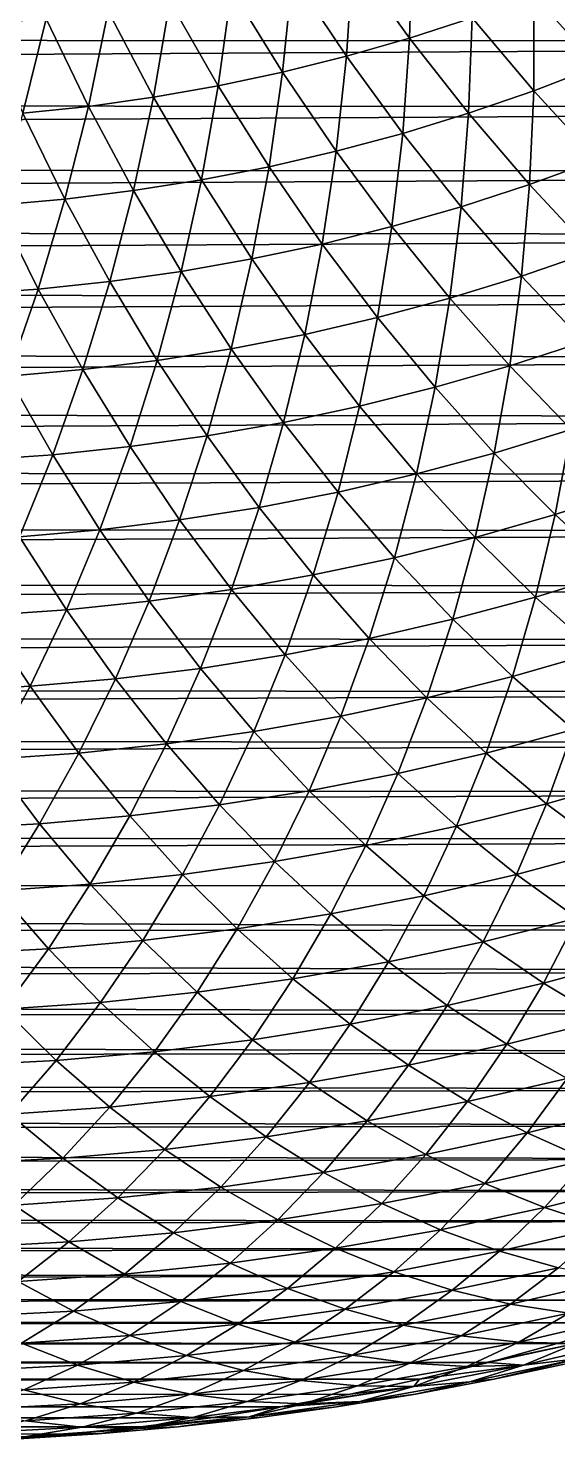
# Model space of a CAD drawing. Header units: millimetres. Extents: x -3250 to 5350, y -3250 to 3250.
# Drawn here: x 4592.3 to 4724.5, y -799 to -447.2 of the extents above; entities that cross this region are included whole.
import ezdxf

# ---------------------------------------------------------------- set-up
doc = ezdxf.new("R2010")
doc.units = ezdxf.units.MM
doc.header["$MEASUREMENT"] = 0
doc.layers.add('MESH_3D', color=2, linetype='CONTINUOUS')

msp = doc.modelspace()

# ---------------------------------------------------------------- linework, layer by layer
at = {"layer": 'MESH_3D'}
for points in [[(4688.24, -425.46, 26163.23), (4673.31, -430.02, 26163.23), (4687.48, -449.68, 26147.21)], [(4688.24, -425.46, 26163.23), (4687.48, -449.68, 26147.21), (4703.09, -444.61, 26147.21)], [(2584.7, -449.04, 889.38), (2594.37, -432.46, 884.24), (5143.47, -434.04, 5684.72)], [(4673.31, -430.02, 26163.23), (4658.22, -434.07, 26163.23), (4671.7, -454.21, 26147.21)], [(4673.31, -430.02, 26163.23), (4671.7, -454.21, 26147.21), (4687.48, -449.68, 26147.21)], [(2584.7, -449.04, 889.38), (5143.47, -434.04, 5684.72), (5133.73, -450.66, 5689.89)], [(4658.22, -434.07, 26163.23), (4643.01, -437.58, 26163.23), (4655.78, -458.18, 26147.21)], [(4658.22, -434.07, 26163.23), (4655.78, -458.18, 26147.21), (4671.7, -454.21, 26147.21)], [(4733.73, -432.85, 26147.21), (4718.51, -439, 26147.21), (4734.5, -456.67, 26130.41)], [(4643.01, -437.58, 26163.23), (4627.68, -440.56, 26163.23), (4639.72, -461.59, 26147.21)], [(4643.01, -437.58, 26163.23), (4639.72, -461.59, 26147.21), (4655.78, -458.18, 26147.21)], [(4718.51, -439, 26147.21), (4703.09, -444.61, 26147.21), (4718.45, -462.83, 26130.41)], [(4718.51, -439, 26147.21), (4718.45, -462.83, 26130.41), (4734.5, -456.67, 26130.41)], [(4612.26, -443, 26163.23), (4596.76, -444.9, 26163.23), (4607.31, -466.72, 26147.21)], [(4612.26, -443, 26163.23), (4607.31, -466.72, 26147.21), (4623.56, -464.44, 26147.21)], [(4627.68, -440.56, 26163.23), (4612.26, -443, 26163.23), (4623.56, -464.44, 26147.21)], [(4627.68, -440.56, 26163.23), (4623.56, -464.44, 26147.21), (4639.72, -461.59, 26147.21)], [(4596.76, -444.9, 26163.23), (4581.21, -446.26, 26163.23), (4590.98, -468.44, 26147.21)], [(4596.76, -444.9, 26163.23), (4590.98, -468.44, 26147.21), (4607.31, -466.72, 26147.21)], [(4703.09, -444.61, 26147.21), (4687.48, -449.68, 26147.21), (4702.2, -468.42, 26130.41)], [(4703.09, -444.61, 26147.21), (4702.2, -468.42, 26130.41), (4718.45, -462.83, 26130.41)], [(2574.68, -465.34, 894.7), (2584.7, -449.04, 889.38), (5133.73, -450.66, 5689.89)], [(4687.48, -449.68, 26147.21), (4671.7, -454.21, 26147.21), (4685.76, -473.45, 26130.41)], [(4687.48, -449.68, 26147.21), (4685.76, -473.45, 26130.41), (4702.2, -468.42, 26130.41)], [(2574.68, -465.34, 894.7), (5133.73, -450.66, 5689.89), (5123.63, -466.99, 5695.26)], [(4671.7, -454.21, 26147.21), (4655.78, -458.18, 26147.21), (4669.15, -477.9, 26130.41)], [(4671.7, -454.21, 26147.21), (4669.15, -477.9, 26130.41), (4685.76, -473.45, 26130.41)], [(4734.5, -456.67, 26130.41), (4718.45, -462.83, 26130.41), (4734.28, -480.08, 26112.84)], [(4655.78, -458.18, 26147.21), (4639.72, -461.59, 26147.21), (4652.4, -481.77, 26130.41)], [(4655.78, -458.18, 26147.21), (4652.4, -481.77, 26130.41), (4669.15, -477.9, 26130.41)], [(4639.72, -461.59, 26147.21), (4623.56, -464.44, 26147.21), (4635.53, -485.05, 26130.41)], [(4639.72, -461.59, 26147.21), (4635.53, -485.05, 26130.41), (4652.4, -481.77, 26130.41)], [(4718.45, -462.83, 26130.41), (4702.2, -468.42, 26130.41), (4717.42, -486.21, 26112.84)], [(4718.45, -462.83, 26130.41), (4717.42, -486.21, 26112.84), (4734.28, -480.08, 26112.84)], [(2564.3, -481.35, 900.22), (2574.68, -465.34, 894.7), (5123.63, -466.99, 5695.26)], [(2564.3, -481.35, 900.22), (5123.63, -466.99, 5695.26), (5113.17, -483.04, 5700.82)], [(4607.31, -466.72, 26147.21), (4590.98, -468.44, 26147.21), (4601.48, -489.83, 26130.41)], [(4607.31, -466.72, 26147.21), (4601.48, -489.83, 26130.41), (4618.55, -487.74, 26130.41)], [(4623.56, -464.44, 26147.21), (4607.31, -466.72, 26147.21), (4618.55, -487.74, 26130.41)], [(4623.56, -464.44, 26147.21), (4618.55, -487.74, 26130.41), (4635.53, -485.05, 26130.41)], [(4590.98, -468.44, 26147.21), (4584.36, -491.33, 26130.41), (4601.48, -489.83, 26130.41)], [(4702.2, -468.42, 26130.41), (4685.76, -473.45, 26130.41), (4700.35, -491.76, 26112.84)], [(4702.2, -468.42, 26130.41), (4700.35, -491.76, 26112.84), (4717.42, -486.21, 26112.84)], [(4685.76, -473.45, 26130.41), (4669.15, -477.9, 26130.41), (4683.09, -496.71, 26112.84)], [(4685.76, -473.45, 26130.41), (4683.09, -496.71, 26112.84), (4700.35, -491.76, 26112.84)], [(4669.15, -477.9, 26130.41), (4652.4, -481.77, 26130.41), (4665.68, -501.05, 26112.84)], [(4669.15, -477.9, 26130.41), (4665.68, -501.05, 26112.84), (4683.09, -496.71, 26112.84)], [(2553.57, -497.07, 905.92), (2564.3, -481.35, 900.22), (5113.17, -483.04, 5700.82)], [(4652.4, -481.77, 26130.41), (4635.53, -485.05, 26130.41), (4648.12, -504.78, 26112.84)], [(4652.4, -481.77, 26130.41), (4648.12, -504.78, 26112.84), (4665.68, -501.05, 26112.84)], [(4734.28, -480.08, 26112.84), (4717.42, -486.21, 26112.84), (4733.08, -503.02, 26094.52)], [(2553.57, -497.07, 905.92), (5113.17, -483.04, 5700.82), (5102.36, -498.79, 5706.56)], [(4635.53, -485.05, 26130.41), (4618.55, -487.74, 26130.41), (4630.44, -507.9, 26112.84)], [(4635.53, -485.05, 26130.41), (4630.44, -507.9, 26112.84), (4648.12, -504.78, 26112.84)], [(4618.55, -487.74, 26130.41), (4601.48, -489.83, 26130.41), (4612.67, -510.4, 26112.84)], [(4618.55, -487.74, 26130.41), (4612.67, -510.4, 26112.84), (4630.44, -507.9, 26112.84)], [(4717.42, -486.21, 26112.84), (4700.35, -491.76, 26112.84), (4715.42, -509.1, 26094.52)], [(4717.42, -486.21, 26112.84), (4715.42, -509.1, 26094.52), (4733.08, -503.02, 26094.52)], [(4584.36, -491.33, 26130.41), (4576.91, -513.53, 26112.84), (4594.82, -512.27, 26112.84)], [(4601.48, -489.83, 26130.41), (4584.36, -491.33, 26130.41), (4594.82, -512.27, 26112.84)], [(4601.48, -489.83, 26130.41), (4594.82, -512.27, 26112.84), (4612.67, -510.4, 26112.84)], [(4700.35, -491.76, 26112.84), (4683.09, -496.71, 26112.84), (4697.55, -514.57, 26094.52)], [(4700.35, -491.76, 26112.84), (4697.55, -514.57, 26094.52), (4715.42, -509.1, 26094.52)], [(2542.5, -512.48, 911.8), (2553.57, -497.07, 905.92), (5102.36, -498.79, 5706.56)], [(2542.5, -512.48, 911.8), (5102.36, -498.79, 5706.56), (5091.2, -514.23, 5712.48)], [(4683.09, -496.71, 26112.84), (4665.68, -501.05, 26112.84), (4679.5, -519.4, 26094.52)], [(4683.09, -496.71, 26112.84), (4679.5, -519.4, 26094.52), (4697.55, -514.57, 26094.52)], [(4665.68, -501.05, 26112.84), (4648.12, -504.78, 26112.84), (4661.3, -523.61, 26094.52)], [(4665.68, -501.05, 26112.84), (4661.3, -523.61, 26094.52), (4679.5, -519.4, 26094.52)], [(4733.08, -503.02, 26094.52), (4715.42, -509.1, 26094.52), (4730.93, -525.45, 26075.47)], [(4648.12, -504.78, 26112.84), (4630.44, -507.9, 26112.84), (4642.95, -527.17, 26094.52)], [(4648.12, -504.78, 26112.84), (4642.95, -527.17, 26094.52), (4661.3, -523.61, 26094.52)], [(4630.44, -507.9, 26112.84), (4612.67, -510.4, 26112.84), (4624.5, -530.09, 26094.52)], [(4630.44, -507.9, 26112.84), (4624.5, -530.09, 26094.52), (4642.95, -527.17, 26094.52)], [(4715.42, -509.1, 26094.52), (4697.55, -514.57, 26094.52), (4712.48, -531.44, 26075.47)], [(4715.42, -509.1, 26094.52), (4712.48, -531.44, 26075.47), (4730.93, -525.45, 26075.47)], [(2531.09, -527.57, 917.86), (2542.5, -512.48, 911.8), (5091.2, -514.23, 5712.48)], [(4594.82, -512.27, 26112.84), (4576.91, -513.53, 26112.84), (4587.34, -534, 26094.52)], [(4594.82, -512.27, 26112.84), (4587.34, -534, 26094.52), (4605.95, -532.37, 26094.52)], [(4612.67, -510.4, 26112.84), (4594.82, -512.27, 26112.84), (4605.95, -532.37, 26094.52)], [(4612.67, -510.4, 26112.84), (4605.95, -532.37, 26094.52), (4624.5, -530.09, 26094.52)], [(2531.09, -527.57, 917.86), (5091.2, -514.23, 5712.48), (5079.71, -529.35, 5718.59)], [(4697.55, -514.57, 26094.52), (4679.5, -519.4, 26094.52), (4693.83, -536.79, 26075.47)], [(4697.55, -514.57, 26094.52), (4693.83, -536.79, 26075.47), (4712.48, -531.44, 26075.47)], [(4679.5, -519.4, 26094.52), (4661.3, -523.61, 26094.52), (4675.01, -541.48, 26075.47)], [(4679.5, -519.4, 26094.52), (4675.01, -541.48, 26075.47), (4693.83, -536.79, 26075.47)], [(4661.3, -523.61, 26094.52), (4642.95, -527.17, 26094.52), (4656.04, -545.52, 26075.47)], [(4661.3, -523.61, 26094.52), (4656.04, -545.52, 26075.47), (4675.01, -541.48, 26075.47)], [(2519.36, -542.34, 924.09), (2531.09, -527.57, 917.86), (5079.71, -529.35, 5718.59)], [(4642.95, -527.17, 26094.52), (4624.5, -530.09, 26094.52), (4636.93, -548.88, 26075.47)], [(4642.95, -527.17, 26094.52), (4636.93, -548.88, 26075.47), (4656.04, -545.52, 26075.47)], [(4730.93, -525.45, 26075.47), (4712.48, -531.44, 26075.47), (4727.83, -547.31, 26055.73)], [(2519.36, -542.34, 924.09), (5079.71, -529.35, 5718.59), (5067.9, -544.14, 5724.87)], [(4624.5, -530.09, 26094.52), (4605.95, -532.37, 26094.52), (4617.73, -551.58, 26075.47)], [(4624.5, -530.09, 26094.52), (4617.73, -551.58, 26075.47), (4636.93, -548.88, 26075.47)], [(4587.34, -534, 26094.52), (4579.08, -554.97, 26075.47), (4598.43, -553.61, 26075.47)], [(4605.95, -532.37, 26094.52), (4587.34, -534, 26094.52), (4598.43, -553.61, 26075.47)], [(4605.95, -532.37, 26094.52), (4598.43, -553.61, 26075.47), (4617.73, -551.58, 26075.47)], [(4712.48, -531.44, 26075.47), (4693.83, -536.79, 26075.47), (4708.62, -553.18, 26055.73)], [(4712.48, -531.44, 26075.47), (4708.62, -553.18, 26055.73), (4727.83, -547.31, 26055.73)], [(4693.83, -536.79, 26075.47), (4675.01, -541.48, 26075.47), (4689.22, -558.38, 26055.73)], [(4693.83, -536.79, 26075.47), (4689.22, -558.38, 26055.73), (4708.62, -553.18, 26055.73)], [(4675.01, -541.48, 26075.47), (4656.04, -545.52, 26075.47), (4669.65, -562.9, 26055.73)], [(4675.01, -541.48, 26075.47), (4669.65, -562.9, 26055.73), (4689.22, -558.38, 26055.73)], [(2507.31, -556.78, 930.49), (2519.36, -542.34, 924.09), (5067.9, -544.14, 5724.87)], [(2507.31, -556.78, 930.49), (5067.9, -544.14, 5724.87), (5055.75, -558.59, 5731.32)], [(4656.04, -545.52, 26075.47), (4636.93, -548.88, 26075.47), (4649.93, -566.73, 26055.73)], [(4656.04, -545.52, 26075.47), (4649.93, -566.73, 26055.73), (4669.65, -562.9, 26055.73)], [(4727.83, -547.31, 26055.73), (4708.62, -553.18, 26055.73), (4723.82, -568.54, 26035.3)], [(4727.83, -547.31, 26055.73), (4723.82, -568.54, 26035.3), (4743.56, -562.13, 26035.3)], [(4617.73, -551.58, 26075.47), (4598.43, -553.61, 26075.47), (4610.15, -572.32, 26055.73)], [(4617.73, -551.58, 26075.47), (4610.15, -572.32, 26055.73), (4630.09, -569.87, 26055.73)], [(4636.93, -548.88, 26075.47), (4617.73, -551.58, 26075.47), (4630.09, -569.87, 26055.73)], [(4636.93, -548.88, 26075.47), (4630.09, -569.87, 26055.73), (4649.93, -566.73, 26055.73)], [(4598.43, -553.61, 26075.47), (4579.08, -554.97, 26075.47), (4590.14, -574.07, 26055.73)], [(4598.43, -553.61, 26075.47), (4590.14, -574.07, 26055.73), (4610.15, -572.32, 26055.73)], [(4708.62, -553.18, 26055.73), (4689.22, -558.38, 26055.73), (4703.87, -574.26, 26035.3)], [(4708.62, -553.18, 26055.73), (4703.87, -574.26, 26035.3), (4723.82, -568.54, 26035.3)], [(2494.95, -570.87, 937.06), (2507.31, -556.78, 930.49), (5055.75, -558.59, 5731.32)], [(2494.95, -570.87, 937.06), (5055.75, -558.59, 5731.32), (5043.3, -572.69, 5737.93)], [(4689.22, -558.38, 26055.73), (4669.65, -562.9, 26055.73), (4683.74, -579.28, 26035.3)], [(4689.22, -558.38, 26055.73), (4683.74, -579.28, 26035.3), (4703.87, -574.26, 26035.3)], [(4743.56, -562.13, 26035.3), (4723.82, -568.54, 26035.3), (4739.38, -582.84, 26014.23)], [(4669.65, -562.9, 26055.73), (4649.93, -566.73, 26055.73), (4663.44, -583.59, 26035.3)], [(4669.65, -562.9, 26055.73), (4663.44, -583.59, 26035.3), (4683.74, -579.28, 26035.3)], [(4630.09, -569.87, 26055.73), (4610.15, -572.32, 26055.73), (4622.45, -590.08, 26035.3)], [(4630.09, -569.87, 26055.73), (4622.45, -590.08, 26035.3), (4643, -587.2, 26035.3)], [(4649.93, -566.73, 26055.73), (4630.09, -569.87, 26055.73), (4643, -587.2, 26035.3)], [(4649.93, -566.73, 26055.73), (4643, -587.2, 26035.3), (4663.44, -583.59, 26035.3)], [(4723.82, -568.54, 26035.3), (4703.87, -574.26, 26035.3), (4718.92, -589.1, 26014.23)], [(4723.82, -568.54, 26035.3), (4718.92, -589.1, 26014.23), (4739.38, -582.84, 26014.23)], [(2482.28, -584.61, 943.79), (2494.95, -570.87, 937.06), (5043.3, -572.69, 5737.93)], [(2482.28, -584.61, 943.79), (5043.3, -572.69, 5737.93), (5030.54, -586.44, 5744.71)], [(4610.15, -572.32, 26055.73), (4590.14, -574.07, 26055.73), (4601.82, -592.25, 26035.3)], [(4610.15, -572.32, 26055.73), (4601.82, -592.25, 26035.3), (4622.45, -590.08, 26035.3)], [(4590.14, -574.07, 26055.73), (4581.11, -593.7, 26035.3), (4601.82, -592.25, 26035.3)], [(4703.87, -574.26, 26035.3), (4683.74, -579.28, 26035.3), (4698.26, -594.63, 26014.23)], [(4703.87, -574.26, 26035.3), (4698.26, -594.63, 26014.23), (4718.92, -589.1, 26014.23)], [(4683.74, -579.28, 26035.3), (4663.44, -583.59, 26035.3), (4677.42, -599.44, 26014.23)], [(4683.74, -579.28, 26035.3), (4677.42, -599.44, 26014.23), (4698.26, -594.63, 26014.23)], [(4663.44, -583.59, 26035.3), (4643, -587.2, 26035.3), (4656.42, -603.53, 26014.23)], [(4663.44, -583.59, 26035.3), (4656.42, -603.53, 26014.23), (4677.42, -599.44, 26014.23)], [(4739.38, -582.84, 26014.23), (4718.92, -589.1, 26014.23), (4734.31, -602.86, 25992.53)], [(2469.31, -597.99, 950.68), (2482.28, -584.61, 943.79), (5030.54, -586.44, 5744.71)], [(2469.31, -597.99, 950.68), (5030.54, -586.44, 5744.71), (5017.48, -599.82, 5751.65)], [(4643, -587.2, 26035.3), (4622.45, -590.08, 26035.3), (4635.29, -606.87, 26014.23)], [(4643, -587.2, 26035.3), (4635.29, -606.87, 26014.23), (4656.42, -603.53, 26014.23)], [(4622.45, -590.08, 26035.3), (4601.82, -592.25, 26035.3), (4614.06, -609.48, 26014.23)], [(4622.45, -590.08, 26035.3), (4614.06, -609.48, 26014.23), (4635.29, -606.87, 26014.23)], [(4718.92, -589.1, 26014.23), (4698.26, -594.63, 26014.23), (4713.16, -608.93, 25992.53)], [(4718.92, -589.1, 26014.23), (4713.16, -608.93, 25992.53), (4734.31, -602.86, 25992.53)], [(4581.11, -593.7, 26035.3), (4571.39, -612.46, 26014.23), (4592.75, -611.34, 26014.23)], [(4601.82, -592.25, 26035.3), (4581.11, -593.7, 26035.3), (4592.75, -611.34, 26014.23)], [(4601.82, -592.25, 26035.3), (4592.75, -611.34, 26014.23), (4614.06, -609.48, 26014.23)], [(2456.05, -611, 957.72), (2469.31, -597.99, 950.68), (5017.48, -599.82, 5751.65)], [(4698.26, -594.63, 26014.23), (4677.42, -599.44, 26014.23), (4691.81, -614.25, 25992.53)], [(4698.26, -594.63, 26014.23), (4691.81, -614.25, 25992.53), (4713.16, -608.93, 25992.53)], [(2456.05, -611, 957.72), (5017.48, -599.82, 5751.65), (5004.12, -612.84, 5758.75)], [(4677.42, -599.44, 26014.23), (4656.42, -603.53, 26014.23), (4670.29, -618.83, 25992.53)], [(4677.42, -599.44, 26014.23), (4670.29, -618.83, 25992.53), (4691.81, -614.25, 25992.53)], [(4656.42, -603.53, 26014.23), (4635.29, -606.87, 26014.23), (4648.62, -622.65, 25992.53)], [(4656.42, -603.53, 26014.23), (4648.62, -622.65, 25992.53), (4670.29, -618.83, 25992.53)], [(4734.31, -602.86, 25992.53), (4713.16, -608.93, 25992.53), (4728.4, -622.14, 25970.23)], [(4635.29, -606.87, 26014.23), (4614.06, -609.48, 26014.23), (4626.83, -625.71, 25992.53)], [(4635.29, -606.87, 26014.23), (4626.83, -625.71, 25992.53), (4648.62, -622.65, 25992.53)], [(2442.52, -623.63, 964.91), (2456.05, -611, 957.72), (5004.12, -612.84, 5758.75)], [(4592.75, -611.34, 26014.23), (4571.39, -612.46, 26014.23), (4582.99, -629.54, 25992.53)], [(4592.75, -611.34, 26014.23), (4582.99, -629.54, 25992.53), (4604.94, -628.01, 25992.53)], [(4614.06, -609.48, 26014.23), (4592.75, -611.34, 26014.23), (4604.94, -628.01, 25992.53)], [(4614.06, -609.48, 26014.23), (4604.94, -628.01, 25992.53), (4626.83, -625.71, 25992.53)], [(4713.16, -608.93, 25992.53), (4691.81, -614.25, 25992.53), (4706.58, -627.99, 25970.23)], [(4713.16, -608.93, 25992.53), (4706.58, -627.99, 25970.23), (4728.4, -622.14, 25970.23)], [(2442.52, -623.63, 964.91), (5004.12, -612.84, 5758.75), (4990.49, -625.47, 5765.99)], [(4691.81, -614.25, 25992.53), (4670.29, -618.83, 25992.53), (4684.56, -633.07, 25970.23)], [(4691.81, -614.25, 25992.53), (4684.56, -633.07, 25970.23), (4706.58, -627.99, 25970.23)], [(4670.29, -618.83, 25992.53), (4648.62, -622.65, 25992.53), (4662.39, -637.38, 25970.23)], [(4670.29, -618.83, 25992.53), (4662.39, -637.38, 25970.23), (4684.56, -633.07, 25970.23)], [(4728.4, -622.14, 25970.23), (4706.58, -627.99, 25970.23), (4721.66, -640.63, 25947.35)], [(4728.4, -622.14, 25970.23), (4721.66, -640.63, 25947.35), (4743.91, -634.25, 25947.35)], [(2428.7, -635.88, 972.25), (2442.52, -623.63, 964.91), (4990.49, -625.47, 5765.99)], [(2428.7, -635.88, 972.25), (4990.49, -625.47, 5765.99), (4976.58, -637.71, 5773.38)], [(4626.83, -625.71, 25992.53), (4604.94, -628.01, 25992.53), (4617.65, -643.67, 25970.23)], [(4626.83, -625.71, 25992.53), (4617.65, -643.67, 25970.23), (4640.07, -640.91, 25970.23)], [(4648.62, -622.65, 25992.53), (4626.83, -625.71, 25992.53), (4640.07, -640.91, 25970.23)], [(4648.62, -622.65, 25992.53), (4640.07, -640.91, 25970.23), (4662.39, -637.38, 25970.23)], [(4582.99, -629.54, 25992.53), (4572.59, -646.82, 25970.23), (4595.15, -645.64, 25970.23)], [(4604.94, -628.01, 25992.53), (4582.99, -629.54, 25992.53), (4595.15, -645.64, 25970.23)], [(4604.94, -628.01, 25992.53), (4595.15, -645.64, 25970.23), (4617.65, -643.67, 25970.23)], [(4706.58, -627.99, 25970.23), (4684.56, -633.07, 25970.23), (4699.19, -646.23, 25947.35)], [(4706.58, -627.99, 25970.23), (4699.19, -646.23, 25947.35), (4721.66, -640.63, 25947.35)], [(4684.56, -633.07, 25970.23), (4662.39, -637.38, 25970.23), (4676.55, -651.04, 25947.35)], [(4684.56, -633.07, 25970.23), (4676.55, -651.04, 25947.35), (4699.19, -646.23, 25947.35)], [(2414.63, -647.74, 979.73), (2428.7, -635.88, 972.25), (4976.58, -637.71, 5773.38)], [(4743.91, -634.25, 25947.35), (4721.66, -640.63, 25947.35), (4737, -652.16, 25923.94)], [(2414.63, -647.74, 979.73), (4976.58, -637.71, 5773.38), (4962.41, -649.55, 5780.91)], [(4662.39, -637.38, 25970.23), (4640.07, -640.91, 25970.23), (4653.75, -655.06, 25947.35)], [(4662.39, -637.38, 25970.23), (4653.75, -655.06, 25947.35), (4676.55, -651.04, 25947.35)], [(4617.65, -643.67, 25970.23), (4595.15, -645.64, 25970.23), (4607.8, -660.71, 25947.35)], [(4617.65, -643.67, 25970.23), (4607.8, -660.71, 25947.35), (4630.83, -658.29, 25947.35)], [(4640.07, -640.91, 25970.23), (4617.65, -643.67, 25970.23), (4630.83, -658.29, 25947.35)], [(4640.07, -640.91, 25970.23), (4630.83, -658.29, 25947.35), (4653.75, -655.06, 25947.35)], [(4721.66, -640.63, 25947.35), (4699.19, -646.23, 25947.35), (4714.13, -658.29, 25923.94)], [(4721.66, -640.63, 25947.35), (4714.13, -658.29, 25923.94), (4737, -652.16, 25923.94)], [(4595.15, -645.64, 25970.23), (4572.59, -646.82, 25970.23), (4584.71, -662.32, 25947.35)], [(4595.15, -645.64, 25970.23), (4584.71, -662.32, 25947.35), (4607.8, -660.71, 25947.35)], [(4699.19, -646.23, 25947.35), (4676.55, -651.04, 25947.35), (4691.06, -663.61, 25923.94)], [(4699.19, -646.23, 25947.35), (4691.06, -663.61, 25923.94), (4714.13, -658.29, 25923.94)], [(2411.01, -661.09, 1013.39), (2414.63, -647.74, 979.73), (4962.41, -649.55, 5780.91)], [(2411.01, -661.09, 1013.39), (4962.41, -649.55, 5780.91), (4947.98, -660.99, 5788.57)], [(4676.55, -651.04, 25947.35), (4653.75, -655.06, 25947.35), (4667.81, -668.13, 25923.94)], [(4676.55, -651.04, 25947.35), (4667.81, -668.13, 25923.94), (4691.06, -663.61, 25923.94)], [(4737, -652.16, 25923.94), (4714.13, -658.29, 25923.94), (4729.32, -669.21, 25900)], [(4653.75, -655.06, 25947.35), (4630.83, -658.29, 25947.35), (4644.42, -671.84, 25923.94)], [(4653.75, -655.06, 25947.35), (4644.42, -671.84, 25923.94), (4667.81, -668.13, 25923.94)], [(2407.52, -673.67, 1047.41), (2411.01, -661.09, 1013.39), (4933.3, -672.02, 5796.37)], [(2411.01, -661.09, 1013.39), (4947.98, -660.99, 5788.57), (4933.3, -672.02, 5796.37)], [(4607.8, -660.71, 25947.35), (4584.71, -662.32, 25947.35), (4597.33, -676.79, 25923.94)], [(4607.8, -660.71, 25947.35), (4597.33, -676.79, 25923.94), (4620.92, -674.72, 25923.94)], [(4630.83, -658.29, 25947.35), (4607.8, -660.71, 25947.35), (4620.92, -674.72, 25923.94)], [(4630.83, -658.29, 25947.35), (4620.92, -674.72, 25923.94), (4644.42, -671.84, 25923.94)], [(4714.13, -658.29, 25923.94), (4691.06, -663.61, 25923.94), (4705.85, -675.06, 25900)], [(4714.13, -658.29, 25923.94), (4705.85, -675.06, 25900), (4729.32, -669.21, 25900)], [(4584.71, -662.32, 25947.35), (4573.68, -678.03, 25923.94), (4597.33, -676.79, 25923.94)], [(4691.06, -663.61, 25923.94), (4667.81, -668.13, 25923.94), (4682.2, -680.09, 25900)], [(4691.06, -663.61, 25923.94), (4682.2, -680.09, 25900), (4705.85, -675.06, 25900)], [(4667.81, -668.13, 25923.94), (4644.42, -671.84, 25923.94), (4658.38, -684.29, 25900)], [(4667.81, -668.13, 25923.94), (4658.38, -684.29, 25900), (4682.2, -680.09, 25900)], [(4644.42, -671.84, 25923.94), (4620.92, -674.72, 25923.94), (4634.43, -687.66, 25900)], [(4644.42, -671.84, 25923.94), (4634.43, -687.66, 25900), (4658.38, -684.29, 25900)], [(4729.32, -669.21, 25900), (4705.85, -675.06, 25900), (4720.88, -685.38, 25875.58)], [(4729.32, -669.21, 25900), (4720.88, -685.38, 25875.58), (4744.7, -678.99, 25875.58)], [(2404.18, -685.5, 1081.75), (2407.52, -673.67, 1047.41), (4918.39, -682.63, 5804.29)], [(2407.52, -673.67, 1047.41), (4933.3, -672.02, 5796.37), (4918.39, -682.63, 5804.29)], [(4620.92, -674.72, 25923.94), (4597.33, -676.79, 25923.94), (4610.38, -690.18, 25900)], [(4620.92, -674.72, 25923.94), (4610.38, -690.18, 25900), (4634.43, -687.66, 25900)], [(4705.85, -675.06, 25900), (4682.2, -680.09, 25900), (4696.86, -690.92, 25875.58)], [(4705.85, -675.06, 25900), (4696.86, -690.92, 25875.58), (4720.88, -685.38, 25875.58)], [(4597.33, -676.79, 25923.94), (4573.68, -678.03, 25923.94), (4586.26, -691.87, 25900)], [(4597.33, -676.79, 25923.94), (4586.26, -691.87, 25900), (4610.38, -690.18, 25900)], [(4682.2, -680.09, 25900), (4658.38, -684.29, 25900), (4672.66, -695.63, 25875.58)], [(4682.2, -680.09, 25900), (4672.66, -695.63, 25875.58), (4696.86, -690.92, 25875.58)], [(4744.7, -678.99, 25875.58), (4720.88, -685.38, 25875.58), (4736.1, -694.53, 25850.7)], [(2400.98, -696.62, 1116.38), (2404.18, -685.5, 1081.75), (4903.25, -692.82, 5812.34)], [(2404.18, -685.5, 1081.75), (4918.39, -682.63, 5804.29), (4903.25, -692.82, 5812.34)], [(4658.38, -684.29, 25900), (4634.43, -687.66, 25900), (4648.31, -699.48, 25875.58)], [(4658.38, -684.29, 25900), (4648.31, -699.48, 25875.58), (4672.66, -695.63, 25875.58)], [(4720.88, -685.38, 25875.58), (4696.86, -690.92, 25875.58), (4711.75, -700.61, 25850.7)], [(4720.88, -685.38, 25875.58), (4711.75, -700.61, 25850.7), (4736.1, -694.53, 25850.7)], [(4634.43, -687.66, 25900), (4610.38, -690.18, 25900), (4623.83, -702.49, 25875.58)], [(4634.43, -687.66, 25900), (4623.83, -702.49, 25875.58), (4648.31, -699.48, 25875.58)], [(2400.98, -696.62, 1116.38), (4903.25, -692.82, 5812.34), (4887.88, -702.58, 5820.5)], [(4586.26, -691.87, 25900), (4574.65, -705.93, 25875.58), (4599.27, -704.64, 25875.58)], [(4610.38, -690.18, 25900), (4586.26, -691.87, 25900), (4599.27, -704.64, 25875.58)], [(4610.38, -690.18, 25900), (4599.27, -704.64, 25875.58), (4623.83, -702.49, 25875.58)], [(4696.86, -690.92, 25875.58), (4672.66, -695.63, 25875.58), (4687.2, -705.82, 25850.7)], [(4696.86, -690.92, 25875.58), (4687.2, -705.82, 25850.7), (4711.75, -700.61, 25850.7)], [(4672.66, -695.63, 25875.58), (4648.31, -699.48, 25875.58), (4662.48, -710.18, 25850.7)], [(4672.66, -695.63, 25875.58), (4662.48, -710.18, 25850.7), (4687.2, -705.82, 25850.7)], [(4736.1, -694.53, 25850.7), (4711.75, -700.61, 25850.7), (4726.81, -709.13, 25825.39)], [(2397.94, -707.04, 1151.26), (2400.98, -696.62, 1116.38), (4887.88, -702.58, 5820.5)], [(4648.31, -699.48, 25875.58), (4623.83, -702.49, 25875.58), (4637.63, -713.68, 25850.7)], [(4648.31, -699.48, 25875.58), (4637.63, -713.68, 25850.7), (4662.48, -710.18, 25850.7)], [(2397.94, -707.04, 1151.26), (4887.88, -702.58, 5820.5), (4872.31, -711.9, 5828.77)], [(4623.83, -702.49, 25875.58), (4599.27, -704.64, 25875.58), (4612.67, -716.3, 25850.7)], [(4623.83, -702.49, 25875.58), (4612.67, -716.3, 25850.7), (4637.63, -713.68, 25850.7)], [(4711.75, -700.61, 25850.7), (4687.2, -705.82, 25850.7), (4701.95, -714.87, 25825.39)], [(4711.75, -700.61, 25850.7), (4701.95, -714.87, 25825.39), (4726.81, -709.13, 25825.39)], [(2395.04, -716.79, 1186.36), (2397.94, -707.04, 1151.26), (4872.31, -711.9, 5828.77)], [(4599.27, -704.64, 25875.58), (4574.65, -705.93, 25875.58), (4587.63, -718.05, 25850.7)], [(4599.27, -704.64, 25875.58), (4587.63, -718.05, 25850.7), (4612.67, -716.3, 25850.7)], [(4687.2, -705.82, 25850.7), (4662.48, -710.18, 25850.7), (4676.91, -719.73, 25825.39)], [(4687.2, -705.82, 25850.7), (4676.91, -719.73, 25825.39), (4701.95, -714.87, 25825.39)], [(4662.48, -710.18, 25850.7), (4637.63, -713.68, 25850.7), (4651.71, -723.72, 25825.39)], [(4662.48, -710.18, 25850.7), (4651.71, -723.72, 25825.39), (4676.91, -719.73, 25825.39)], [(4726.81, -709.13, 25825.39), (4701.95, -714.87, 25825.39), (4716.86, -722.74, 25799.69)], [(4726.81, -709.13, 25825.39), (4716.86, -722.74, 25799.69), (4741.98, -716.47, 25799.69)], [(2395.04, -716.79, 1186.36), (4872.31, -711.9, 5828.77), (4856.54, -720.78, 5837.15)], [(4637.63, -713.68, 25850.7), (4612.67, -716.3, 25850.7), (4626.39, -726.83, 25825.39)], [(4637.63, -713.68, 25850.7), (4626.39, -726.83, 25825.39), (4651.71, -723.72, 25825.39)], [(2392.3, -725.89, 1221.66), (2395.04, -716.79, 1186.36), (4856.54, -720.78, 5837.15)], [(4612.67, -716.3, 25850.7), (4587.63, -718.05, 25850.7), (4600.98, -729.06, 25825.39)], [(4612.67, -716.3, 25850.7), (4600.98, -729.06, 25825.39), (4626.39, -726.83, 25825.39)], [(4701.95, -714.87, 25825.39), (4676.91, -719.73, 25825.39), (4691.53, -728.12, 25799.69)], [(4701.95, -714.87, 25825.39), (4691.53, -728.12, 25799.69), (4716.86, -722.74, 25799.69)], [(4741.98, -716.47, 25799.69), (4716.86, -722.74, 25799.69), (4731.87, -729.42, 25773.62)], [(2392.3, -725.89, 1221.66), (4856.54, -720.78, 5837.15), (4840.57, -729.2, 5845.63)], [(4587.63, -718.05, 25850.7), (4575.51, -730.39, 25825.39), (4600.98, -729.06, 25825.39)], [(4676.91, -719.73, 25825.39), (4651.71, -723.72, 25825.39), (4666.03, -732.61, 25799.69)], [(4676.91, -719.73, 25825.39), (4666.03, -732.61, 25799.69), (4691.53, -728.12, 25799.69)], [(4651.71, -723.72, 25825.39), (4626.39, -726.83, 25825.39), (4640.4, -736.22, 25799.69)], [(4651.71, -723.72, 25825.39), (4640.4, -736.22, 25799.69), (4666.03, -732.61, 25799.69)], [(4716.86, -722.74, 25799.69), (4691.53, -728.12, 25799.69), (4706.3, -735.33, 25773.62)], [(4716.86, -722.74, 25799.69), (4706.3, -735.33, 25773.62), (4731.87, -729.42, 25773.62)], [(2389.71, -734.36, 1257.13), (2392.3, -725.89, 1221.66), (4840.57, -729.2, 5845.63)], [(4626.39, -726.83, 25825.39), (4600.98, -729.06, 25825.39), (4614.65, -738.92, 25799.69)], [(4626.39, -726.83, 25825.39), (4614.65, -738.92, 25799.69), (4640.4, -736.22, 25799.69)], [(4691.53, -728.12, 25799.69), (4666.03, -732.61, 25799.69), (4680.54, -740.33, 25773.62)], [(4691.53, -728.12, 25799.69), (4680.54, -740.33, 25773.62), (4706.3, -735.33, 25773.62)], [(2389.71, -734.36, 1257.13), (4840.57, -729.2, 5845.63), (4824.43, -737.18, 5854.21)], [(4600.98, -729.06, 25825.39), (4575.51, -730.39, 25825.39), (4588.82, -740.73, 25799.69)], [(4600.98, -729.06, 25825.39), (4588.82, -740.73, 25799.69), (4614.65, -738.92, 25799.69)], [(4731.87, -729.42, 25773.62), (4706.3, -735.33, 25773.62), (4721.15, -741.34, 25747.21)], [(4731.87, -729.42, 25773.62), (4721.15, -741.34, 25747.21), (4746.92, -734.92, 25747.21)], [(2387.28, -742.22, 1292.74), (2389.71, -734.36, 1257.13), (4824.43, -737.18, 5854.21)], [(4666.03, -732.61, 25799.69), (4640.4, -736.22, 25799.69), (4654.62, -744.44, 25773.62)], [(4666.03, -732.61, 25799.69), (4654.62, -744.44, 25773.62), (4680.54, -740.33, 25773.62)], [(4746.92, -734.92, 25747.21), (4721.15, -741.34, 25747.21), (4736.04, -746.17, 25720.51)], [(2387.28, -742.22, 1292.74), (4824.43, -737.18, 5854.21), (4808.11, -744.7, 5862.88)], [(4640.4, -736.22, 25799.69), (4614.65, -738.92, 25799.69), (4628.58, -747.64, 25773.62)], [(4640.4, -736.22, 25799.69), (4628.58, -747.64, 25773.62), (4654.62, -744.44, 25773.62)], [(4706.3, -735.33, 25773.62), (4680.54, -740.33, 25773.62), (4695.18, -746.87, 25747.21)], [(4706.3, -735.33, 25773.62), (4695.18, -746.87, 25747.21), (4721.15, -741.34, 25747.21)], [(2385, -749.5, 1328.48), (2387.28, -742.22, 1292.74), (4808.11, -744.7, 5862.88)], [(4588.82, -740.73, 25799.69), (4576.24, -751.3, 25773.62), (4602.44, -749.92, 25773.62)], [(4614.65, -738.92, 25799.69), (4588.82, -740.73, 25799.69), (4602.44, -749.92, 25773.62)], [(4614.65, -738.92, 25799.69), (4602.44, -749.92, 25773.62), (4628.58, -747.64, 25773.62)], [(4680.54, -740.33, 25773.62), (4654.62, -744.44, 25773.62), (4669.02, -751.48, 25747.21)], [(4680.54, -740.33, 25773.62), (4669.02, -751.48, 25747.21), (4695.18, -746.87, 25747.21)], [(4721.15, -741.34, 25747.21), (4695.18, -746.87, 25747.21), (4709.89, -752.2, 25720.51)], [(4721.15, -741.34, 25747.21), (4709.89, -752.2, 25720.51), (4736.04, -746.17, 25720.51)], [(2385, -749.5, 1328.48), (4808.11, -744.7, 5862.88), (4791.63, -751.75, 5871.63)], [(4654.62, -744.44, 25773.62), (4628.58, -747.64, 25773.62), (4642.72, -755.17, 25747.21)], [(4654.62, -744.44, 25773.62), (4642.72, -755.17, 25747.21), (4669.02, -751.48, 25747.21)], [(4628.58, -747.64, 25773.62), (4602.44, -749.92, 25773.62), (4616.31, -757.95, 25747.21)], [(4628.58, -747.64, 25773.62), (4616.31, -757.95, 25747.21), (4642.72, -755.17, 25747.21)], [(4695.18, -746.87, 25747.21), (4669.02, -751.48, 25747.21), (4683.54, -757.33, 25720.51)], [(4695.18, -746.87, 25747.21), (4683.54, -757.33, 25720.51), (4709.89, -752.2, 25720.51)], [(4736.04, -746.17, 25720.51), (4709.89, -752.2, 25720.51), (4724.62, -756.34, 25693.54)], [(2382.88, -756.22, 1364.33), (2385, -749.5, 1328.48), (4791.63, -751.75, 5871.63)], [(2382.88, -756.22, 1364.33), (4791.63, -751.75, 5871.63), (4775.01, -758.34, 5880.46)], [(4602.44, -749.92, 25773.62), (4576.24, -751.3, 25773.62), (4589.82, -759.8, 25747.21)], [(4602.44, -749.92, 25773.62), (4589.82, -759.8, 25747.21), (4616.31, -757.95, 25747.21)], [(4669.02, -751.48, 25747.21), (4642.72, -755.17, 25747.21), (4657.03, -761.53, 25720.51)], [(4669.02, -751.48, 25747.21), (4657.03, -761.53, 25720.51), (4683.54, -757.33, 25720.51)], [(4709.89, -752.2, 25720.51), (4683.54, -757.33, 25720.51), (4698.11, -761.97, 25693.54)], [(4709.89, -752.2, 25720.51), (4698.11, -761.97, 25693.54), (4724.62, -756.34, 25693.54)], [(2380.92, -762.38, 1400.28), (2382.88, -756.22, 1364.33), (4775.01, -758.34, 5880.46)], [(4642.72, -755.17, 25747.21), (4616.31, -757.95, 25747.21), (4630.38, -764.8, 25720.51)], [(4642.72, -755.17, 25747.21), (4630.38, -764.8, 25720.51), (4657.03, -761.53, 25720.51)], [(2380.92, -762.38, 1400.28), (4775.01, -758.34, 5880.46), (4758.24, -764.46, 5889.37)], [(4589.82, -759.8, 25747.21), (4576.84, -768.54, 25720.51), (4603.64, -767.14, 25720.51)], [(4616.31, -757.95, 25747.21), (4589.82, -759.8, 25747.21), (4603.64, -767.14, 25720.51)], [(4616.31, -757.95, 25747.21), (4603.64, -767.14, 25720.51), (4630.38, -764.8, 25720.51)], [(4683.54, -757.33, 25720.51), (4657.03, -761.53, 25720.51), (4671.43, -766.68, 25693.54)], [(4683.54, -757.33, 25720.51), (4671.43, -766.68, 25693.54), (4698.11, -761.97, 25693.54)], [(4724.62, -756.34, 25693.54), (4698.11, -761.97, 25693.54), (4712.69, -765.42, 25666.33)], [(4724.62, -756.34, 25693.54), (4712.69, -765.42, 25666.33), (4739.31, -759.27, 25666.33)], [(4739.31, -759.27, 25666.33), (4712.69, -765.42, 25666.33), (4727.23, -767.65, 25638.92)], [(2379.11, -768.02, 1436.29), (2380.92, -762.38, 1400.28), (4758.24, -764.46, 5889.37)], [(4657.03, -761.53, 25720.51), (4630.38, -764.8, 25720.51), (4644.6, -770.45, 25693.54)], [(4657.03, -761.53, 25720.51), (4644.6, -770.45, 25693.54), (4671.43, -766.68, 25693.54)], [(4698.11, -761.97, 25693.54), (4671.43, -766.68, 25693.54), (4685.88, -770.63, 25666.33)], [(4698.11, -761.97, 25693.54), (4685.88, -770.63, 25666.33), (4712.69, -765.42, 25666.33)], [(2379.11, -768.02, 1436.29), (4758.24, -764.46, 5889.37), (4741.35, -770.1, 5898.35)], [(4630.38, -764.8, 25720.51), (4603.64, -767.14, 25720.51), (4617.65, -773.28, 25693.54)], [(4630.38, -764.8, 25720.51), (4617.65, -773.28, 25693.54), (4644.6, -770.45, 25693.54)], [(4671.43, -766.68, 25693.54), (4644.6, -770.45, 25693.54), (4658.91, -774.9, 25666.33)], [(4671.43, -766.68, 25693.54), (4658.91, -774.9, 25666.33), (4685.88, -770.63, 25666.33)], [(4712.69, -765.42, 25666.33), (4685.88, -770.63, 25666.33), (4700.33, -773.37, 25638.92)], [(4712.69, -765.42, 25666.33), (4700.33, -773.37, 25638.92), (4727.23, -767.65, 25638.92)], [(2377.45, -773.14, 1472.37), (2379.11, -768.02, 1436.29), (4741.35, -770.1, 5898.35)], [(2377.45, -773.14, 1472.37), (4741.35, -770.1, 5898.35), (4724.33, -775.26, 5907.39)], [(4603.64, -767.14, 25720.51), (4576.84, -768.54, 25720.51), (4590.63, -775.17, 25693.54)], [(4603.64, -767.14, 25720.51), (4590.63, -775.17, 25693.54), (4617.65, -773.28, 25693.54)], [(4727.23, -767.65, 25638.92), (4700.33, -773.37, 25638.92), (4714.71, -774.9, 25611.34)], [(4727.23, -767.65, 25638.92), (4714.71, -774.9, 25611.34), (4741.65, -768.68, 25611.34)], [(4741.65, -768.68, 25611.34), (4714.71, -774.9, 25611.34), (4728.97, -775.23, 25583.62)], [(4728.98, -775.23, 5916.44), (4724.33, -775.26, 5907.39), (4741.35, -770.1, 5898.35)], [(2375.93, -777.78, 1508.5), (2377.45, -773.14, 1472.37), (4724.33, -775.26, 5907.39)], [(4617.65, -773.28, 25693.54), (4590.63, -775.17, 25693.54), (4604.59, -780.61, 25666.33)], [(4617.65, -773.28, 25693.54), (4604.59, -780.61, 25666.33), (4631.8, -778.23, 25666.33)], [(4644.6, -770.45, 25693.54), (4617.65, -773.28, 25693.54), (4631.8, -778.23, 25666.33)], [(4644.6, -770.45, 25693.54), (4631.8, -778.23, 25666.33), (4658.91, -774.9, 25666.33)], [(4685.88, -770.63, 25666.33), (4658.91, -774.9, 25666.33), (4673.25, -778.15, 25638.92)], [(4685.88, -770.63, 25666.33), (4673.25, -778.15, 25638.92), (4700.33, -773.37, 25638.92)], [(4700.33, -773.37, 25638.92), (4673.25, -778.15, 25638.92), (4687.57, -780.18, 25611.34)], [(4700.33, -773.37, 25638.92), (4687.57, -780.18, 25611.34), (4714.71, -774.9, 25611.34)], [(2375.93, -777.78, 1508.5), (4724.33, -775.26, 5907.39), (4707.21, -779.94, 5916.48)], [(4590.63, -775.17, 25693.54), (4577.31, -782.04, 25666.33), (4604.59, -780.61, 25666.33)], [(4658.91, -774.9, 25666.33), (4631.8, -778.23, 25666.33), (4646.01, -781.97, 25638.92)], [(4658.91, -774.9, 25666.33), (4646.01, -781.97, 25638.92), (4673.25, -778.15, 25638.92)], [(4714.71, -774.9, 25611.34), (4687.57, -780.18, 25611.34), (4701.81, -781, 25583.62)], [(4714.71, -774.9, 25611.34), (4701.81, -781, 25583.62), (4728.97, -775.23, 25583.62)], [(4728.97, -775.23, 25583.62), (4701.81, -781, 25583.62), (4715.92, -780.61, 25555.81)], [(4728.98, -775.23, 5916.44), (4707.21, -779.94, 5916.48), (4724.33, -775.26, 5907.39)], [(4715.92, -780.61, 5944.24), (4707.21, -779.94, 5916.48), (4728.98, -775.23, 5916.44)], [(4743.07, -774.35, 25555.81), (4715.92, -780.61, 25555.81), (4729.85, -779.02, 25527.92)], [(4728.97, -775.23, 25583.62), (4715.92, -780.61, 25555.81), (4743.07, -774.35, 25555.81)], [(4743.07, -774.35, 5944.24), (4715.92, -780.61, 5944.24), (4728.98, -775.23, 5916.44)], [(4729.85, -779.02, 5972.1), (4715.92, -780.61, 5944.24), (4743.07, -774.35, 5944.24)], [(2374.15, -783.21, 1556.74), (2375.93, -777.78, 1508.5), (4707.21, -779.94, 5916.48)], [(2374.15, -783.21, 1556.74), (4707.21, -779.94, 5916.48), (4689.99, -784.14, 5925.63)], [(4604.59, -780.61, 25666.33), (4577.31, -782.04, 25666.33), (4591.23, -786.77, 25638.92)], [(4604.59, -780.61, 25666.33), (4591.23, -786.77, 25638.92), (4618.67, -784.85, 25638.92)], [(4631.8, -778.23, 25666.33), (4604.59, -780.61, 25666.33), (4618.67, -784.85, 25638.92)], [(4631.8, -778.23, 25666.33), (4618.67, -784.85, 25638.92), (4646.01, -781.97, 25638.92)], [(4673.25, -778.15, 25638.92), (4646.01, -781.97, 25638.92), (4660.25, -784.5, 25611.34)], [(4673.25, -778.15, 25638.92), (4660.25, -784.5, 25611.34), (4687.57, -780.18, 25611.34)], [(4687.57, -780.18, 25611.34), (4660.25, -784.5, 25611.34), (4674.46, -785.82, 25583.62)], [(4687.57, -780.18, 25611.34), (4674.46, -785.82, 25583.62), (4701.81, -781, 25583.62)], [(4715.92, -780.61, 25555.81), (4688.58, -785.93, 25555.81), (4702.55, -784.82, 25527.92)], [(4701.81, -781, 25583.62), (4688.58, -785.93, 25555.81), (4715.92, -780.61, 25555.81)], [(4715.92, -780.61, 5944.24), (4688.58, -785.93, 5944.24), (4689.99, -784.14, 5925.63)], [(4702.55, -784.82, 5972.1), (4688.58, -785.93, 5944.24), (4715.92, -780.61, 5944.24)], [(4715.92, -780.61, 5944.24), (4689.99, -784.14, 5925.63), (4707.21, -779.94, 5916.48)], [(4729.85, -779.02, 25527.92), (4702.55, -784.82, 25527.92), (4708.52, -784.14, 25500)], [(4715.92, -780.61, 25555.81), (4702.55, -784.82, 25527.92), (4729.85, -779.02, 25527.92)], [(4729.85, -779.02, 5972.1), (4708.52, -784.14, 6000), (4702.55, -784.82, 5972.1)], [(4729.85, -779.02, 5972.1), (4702.55, -784.82, 5972.1), (4715.92, -780.61, 5944.24)], [(4729.85, -779.02, 25527.92), (4708.52, -784.14, 25500), (4728.02, -779.94, 25500)], [(4729.85, -779.02, 5972.1), (4728.02, -779.94, 6000), (4708.52, -784.14, 6000)], [(4708.52, -784.14, 25500), (4708.52, -784.14, 6000), (4728.02, -779.94, 6000)], [(4728.02, -779.94, 25500), (4708.52, -784.14, 25500), (4728.02, -779.94, 6000)], [(2372.45, -788.35, 1611.08), (2374.15, -783.21, 1556.74), (4689.99, -784.14, 5925.63)], [(2372.45, -788.35, 1611.08), (4689.99, -784.14, 5925.63), (4672.68, -787.85, 5934.83)], [(4646.01, -781.97, 25638.92), (4618.67, -784.85, 25638.92), (4632.81, -787.87, 25611.34)], [(4646.01, -781.97, 25638.92), (4632.81, -787.87, 25611.34), (4660.25, -784.5, 25611.34)], [(4688.58, -785.93, 5944.24), (4672.68, -787.85, 5934.83), (4689.99, -784.14, 5925.63)], [(4701.81, -781, 25583.62), (4674.46, -785.82, 25583.62), (4688.58, -785.93, 25555.81)], [(4702.55, -784.82, 25527.92), (4688.92, -787.85, 25500), (4708.52, -784.14, 25500)], [(4708.52, -784.14, 25500), (4688.92, -787.85, 25500), (4688.92, -787.85, 6000)], [(4708.52, -784.14, 25500), (4688.92, -787.85, 6000), (4708.52, -784.14, 6000)], [(4702.55, -784.82, 5972.1), (4708.52, -784.14, 6000), (4688.92, -787.85, 6000)], [(2372.45, -788.35, 1611.08), (4672.68, -787.85, 5934.83), (4655.3, -791.06, 5944.06)], [(4591.23, -786.77, 25638.92), (4577.65, -791.73, 25611.34), (4605.26, -790.28, 25611.34)], [(4618.67, -784.85, 25638.92), (4591.23, -786.77, 25638.92), (4605.26, -790.28, 25611.34)], [(4618.67, -784.85, 25638.92), (4605.26, -790.28, 25611.34), (4632.81, -787.87, 25611.34)], [(4632.81, -787.87, 25611.34), (4605.26, -790.28, 25611.34), (4619.34, -792.59, 25583.62)], [(4632.81, -787.87, 25611.34), (4619.34, -792.59, 25583.62), (4646.96, -789.69, 25583.62)], [(4660.25, -784.5, 25611.34), (4632.81, -787.87, 25611.34), (4646.96, -789.69, 25583.62)], [(4660.25, -784.5, 25611.34), (4646.96, -789.69, 25583.62), (4674.46, -785.82, 25583.62)], [(4674.46, -785.82, 25583.62), (4646.96, -789.69, 25583.62), (4661.07, -790.28, 25555.81)], [(4688.58, -785.93, 5944.24), (4655.3, -791.06, 5944.06), (4672.68, -787.85, 5934.83)], [(4675.07, -789.67, 5972.1), (4655.3, -791.06, 5944.06), (4688.58, -785.93, 5944.24)], [(4674.46, -785.82, 25583.62), (4661.07, -790.28, 25555.81), (4688.58, -785.93, 25555.81)], [(4688.58, -785.93, 25555.81), (4661.07, -790.28, 25555.81), (4675.07, -789.67, 25527.92)], [(4675.07, -789.67, 25527.92), (4669.23, -791.06, 25500), (4688.92, -787.85, 25500)], [(4669.23, -791.06, 25500), (4669.23, -791.06, 6000), (4688.92, -787.85, 6000)], [(4688.92, -787.85, 25500), (4669.23, -791.06, 25500), (4688.92, -787.85, 6000)], [(4675.07, -789.67, 5972.1), (4688.92, -787.85, 6000), (4669.23, -791.06, 6000)], [(4702.55, -784.82, 25527.92), (4675.07, -789.67, 25527.92), (4688.92, -787.85, 25500)], [(4688.58, -785.93, 25555.81), (4675.07, -789.67, 25527.92), (4702.55, -784.82, 25527.92)], [(4702.55, -784.82, 5972.1), (4688.92, -787.85, 6000), (4675.07, -789.67, 5972.1)], [(4702.55, -784.82, 5972.1), (4675.07, -789.67, 5972.1), (4688.58, -785.93, 5944.24)], [(2371.06, -792.5, 1665.48), (2372.45, -788.35, 1611.08), (4655.3, -791.06, 5944.06)], [(2371.06, -792.5, 1665.48), (4655.3, -791.06, 5944.06), (4637.85, -793.79, 5953.33)], [(4605.26, -790.28, 25611.34), (4577.65, -791.73, 25611.34), (4591.64, -794.53, 25583.62)], [(4605.26, -790.28, 25611.34), (4591.64, -794.53, 25583.62), (4619.34, -792.59, 25583.62)], [(4646.96, -789.69, 25583.62), (4619.34, -792.59, 25583.62), (4633.42, -793.68, 25555.81)], [(4646.96, -789.69, 25583.62), (4633.42, -793.68, 25555.81), (4661.07, -790.28, 25555.81)], [(4661.07, -790.28, 25555.81), (4633.42, -793.68, 25555.81), (4647.44, -793.55, 25527.92)], [(4647.44, -793.55, 5972.1), (4637.85, -793.79, 5953.33), (4655.3, -791.06, 5944.06)], [(4675.07, -789.67, 25527.92), (4647.44, -793.55, 25527.92), (4669.23, -791.06, 25500)], [(4661.07, -790.28, 25555.81), (4647.44, -793.55, 25527.92), (4675.07, -789.67, 25527.92)], [(4675.07, -789.67, 5972.1), (4647.44, -793.55, 5972.1), (4655.3, -791.06, 5944.06)], [(4675.07, -789.67, 5972.1), (4669.23, -791.06, 6000), (4647.44, -793.55, 5972.1)], [(4647.44, -793.55, 25527.92), (4649.47, -793.79, 25500), (4669.23, -791.06, 25500)], [(4647.44, -793.55, 5972.1), (4669.23, -791.06, 6000), (4649.47, -793.79, 6000)], [(4649.47, -793.79, 25500), (4649.47, -793.79, 6000), (4669.23, -791.06, 6000)], [(4669.23, -791.06, 25500), (4649.47, -793.79, 25500), (4669.23, -791.06, 6000)], [(2369.99, -795.7, 1719.94), (2371.06, -792.5, 1665.48), (4637.85, -793.79, 5953.33)], [(2369.99, -795.7, 1719.94), (4637.85, -793.79, 5953.33), (4620.34, -796.02, 5962.63)], [(4591.64, -794.53, 25583.62), (4577.85, -797.57, 25555.81), (4605.67, -796.11, 25555.81)], [(4619.34, -792.59, 25583.62), (4591.64, -794.53, 25583.62), (4605.67, -796.11, 25555.81)], [(4619.34, -792.59, 25583.62), (4605.67, -796.11, 25555.81), (4633.42, -793.68, 25555.81)], [(4633.42, -793.68, 25555.81), (4605.67, -796.11, 25555.81), (4619.68, -796.47, 25527.92)], [(4647.44, -793.55, 25527.92), (4619.68, -796.47, 25527.92), (4629.65, -796.02, 25500)], [(4633.42, -793.68, 25555.81), (4619.68, -796.47, 25527.92), (4647.44, -793.55, 25527.92)], [(4647.44, -793.55, 5972.1), (4629.65, -796.02, 6000), (4619.68, -796.47, 5972.1)], [(4647.44, -793.55, 5972.1), (4619.68, -796.47, 5972.1), (4620.34, -796.02, 5962.63)], [(4647.44, -793.55, 5972.1), (4620.34, -796.02, 5962.63), (4637.85, -793.79, 5953.33)], [(4647.44, -793.55, 25527.92), (4629.65, -796.02, 25500), (4649.47, -793.79, 25500)], [(4647.44, -793.55, 5972.1), (4649.47, -793.79, 6000), (4629.65, -796.02, 6000)], [(4649.47, -793.79, 25500), (4629.65, -796.02, 25500), (4629.65, -796.02, 6000)], [(4649.47, -793.79, 25500), (4629.65, -796.02, 6000), (4649.47, -793.79, 6000)], [(2369.22, -798, 1774.45), (2369.99, -795.7, 1719.94), (4620.34, -796.02, 5962.63)], [(2369.22, -798, 1774.45), (4620.34, -796.02, 5962.63), (4602.8, -797.76, 5971.95)], [(2369.22, -798, 1774.45), (4602.8, -797.76, 5971.95), (4585.22, -799.01, 5981.29)], [(4605.67, -796.11, 25555.81), (4577.85, -797.57, 25555.81), (4591.84, -798.42, 25527.92)], [(4609.78, -797.76, 6000), (4585.22, -799.01, 5981.29), (4602.8, -797.76, 5971.95)], [(4609.78, -797.76, 6000), (4589.88, -799.01, 6000), (4585.22, -799.01, 5981.29)], [(4591.84, -798.42, 25527.92), (4589.88, -799.01, 25500), (4609.78, -797.76, 25500)], [(4589.88, -799.01, 25500), (4589.88, -799.01, 6000), (4609.78, -797.76, 6000)], [(4609.78, -797.76, 25500), (4589.88, -799.01, 25500), (4609.78, -797.76, 6000)], [(4605.67, -796.11, 25555.81), (4591.84, -798.42, 25527.92), (4619.68, -796.47, 25527.92)], [(4619.68, -796.47, 25527.92), (4591.84, -798.42, 25527.92), (4609.78, -797.76, 25500)], [(4619.68, -796.47, 5972.1), (4602.8, -797.76, 5971.95), (4620.34, -796.02, 5962.63)], [(4619.68, -796.47, 5972.1), (4609.78, -797.76, 6000), (4602.8, -797.76, 5971.95)], [(4619.68, -796.47, 25527.92), (4609.78, -797.76, 25500), (4629.65, -796.02, 25500)], [(4629.65, -796.02, 25500), (4609.78, -797.76, 6000), (4629.65, -796.02, 6000)], [(4629.65, -796.02, 25500), (4609.78, -797.76, 25500), (4609.78, -797.76, 6000)], [(4619.68, -796.47, 5972.1), (4629.65, -796.02, 6000), (4609.78, -797.76, 6000)]]:
    msp.add_3dface(points, dxfattribs=at)

doc.saveas('drawing.dxf')
